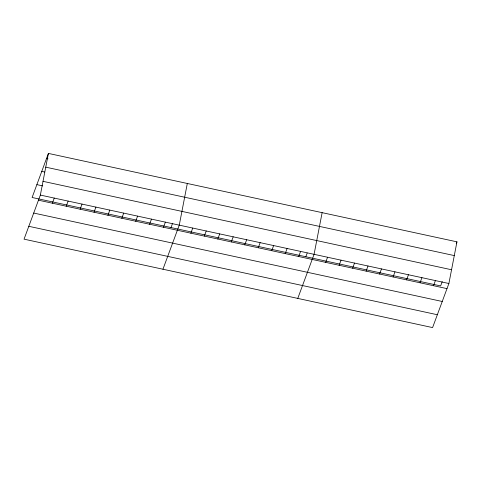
<?xml version="1.0" encoding="UTF-8"?>
<svg xmlns="http://www.w3.org/2000/svg" width="481" height="481" viewBox="0 0 481 481"><rect width="100%" height="100%" fill="white"/><g stroke="black" fill="none" stroke-linecap="round" stroke-linejoin="round"><path stroke-width="0.72" d="M40.356 195.076L48.413 153.409L456.95 241.835L448.893 283.507L432.587 327.591L24.05 239.165L40.356 195.076L448.893 283.507M187.313 183.471L179.263 225.144L162.951 269.228M322.132 212.656L314.075 254.323L297.769 298.412M48.413 153.409L32.107 197.493L440.644 285.924L442.225 281.638M52.357 203.198L54.251 198.082M66.246 206.205L68.14 201.088M80.135 209.211L82.029 204.094M94.023 212.223L95.917 207.101M107.918 215.229L109.812 210.113M121.807 218.236L123.701 213.119M135.696 221.242L137.59 216.125M149.585 224.248L151.479 219.132M163.48 227.254L165.368 222.138M171.008 227.561L172.595 223.274M190.849 233.177L192.743 228.06M204.329 236.099L206.223 230.982M217.815 239.015L219.703 233.898M231.295 241.931L233.189 236.814M244.775 244.853L246.669 239.736M258.255 247.769L260.149 242.652M271.741 250.685L273.635 245.569M285.221 253.607L287.115 248.491M298.701 256.523L300.595 251.407M305.826 256.74L307.185 253.066M325.667 262.361L327.561 257.245M339.147 265.278L341.041 260.161M352.627 268.2L354.521 263.077M366.113 271.116L368.007 265.999M379.593 274.032L381.487 268.915M393.073 276.954L394.967 271.837M406.559 279.87L408.447 274.753M420.039 282.786L421.933 277.669M433.519 285.708L435.413 280.591M456.241 243.753L456.95 241.835M46.519 158.526L47.986 158.838M45.755 167.16L454.292 255.585M41.763 171.38L44.691 172.018M43.019 181.325L451.551 269.757M36.863 184.632L42.713 185.9M38.468 200.192L446.999 288.624M33.706 213.053L442.243 301.485M28.806 226.304L437.343 314.736"/></g></svg>
